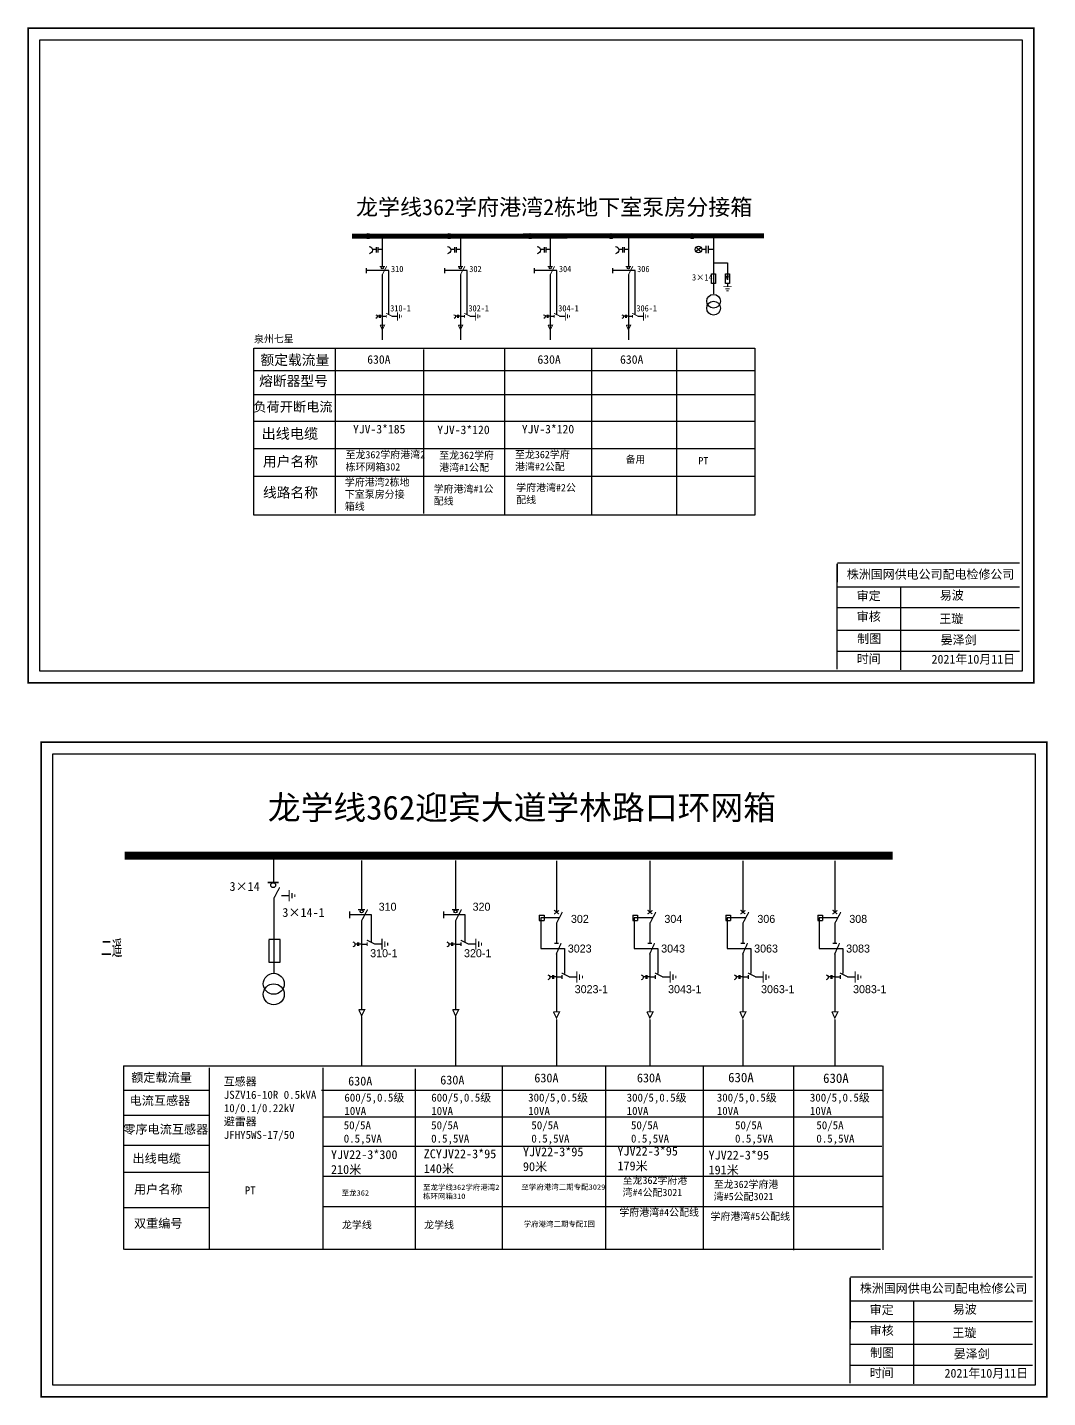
# Model space of a CAD drawing. Header units: millimetres. Extents: x 1283 to 1540, y 1613 to 1784.
# Drawn here: x 1413.1 to 1540.3, y 1613.5 to 1784.5 of the extents above; entities that cross this region are included whole.
import ezdxf

# ---------------------------------------------------------------- set-up
doc = ezdxf.new("R2010")
doc.units = ezdxf.units.MM
doc.linetypes.add('ACAD_ISO02W100', pattern=[15, 12, -3])
doc.linetypes.add('CENTER', pattern=[50.8, 31.75, -6.35, 6.35, -6.35])
for name, color, linetype in [('1', 7, 'Continuous'), ('2', 7, 'Continuous'), ('3', 7, 'Continuous')]:
    doc.layers.add(name, color=color, linetype=linetype)
doc.styles.add('_txtstyle_27.11_0_0', font='simsun.ttc', dxfattribs={"height": 27.106236})
doc.styles.add('_txtstyle_60.00_0_0', font='simsun.ttc', dxfattribs={"height": 60})
doc.styles.add('HZ', font='simkai_0.ttf')
doc.styles.add('hztxt_txtstyle_0.00_0_0', font='simkai.ttf')
doc.styles.add('hztxt_txtstyle_1.80_0_0', font='', dxfattribs={"height": 1.8, "bigfont": 'hztxt.shx'})
doc.styles.add('hztxt_txtstyle_2.70_0_0', font='simkai.ttf', dxfattribs={"height": 2.7})
doc.styles.add('STYLE1', font='txt.shx', dxfattribs={"height": 2.6})
doc.styles.add('字体', font='simkai_0.ttf', dxfattribs={"height": 2.5})
doc.styles.add('宋体', font='tssdeng.shx', dxfattribs={"width": 0.7, "height": 5, "bigfont": 'tssdchn.shx'})
doc.styles.add('道路名', font='simhei.ttf', dxfattribs={"width": 0.8})
doc.styles.get('hztxt_txtstyle_1.80_0_0').set_extended_font_data('hztxt')

# ---------------------------------------------------------------- blocks, each defined once
blk = doc.blocks.new('JD')
for points in [[(-2, 0.2), (-2, -0.2), (2, 0.2), (2, -0.2)], [(1, -1.2), (1, -0.8), (-1, -1.2), (-1, -0.8)], [(-0.5, -1.8), (-0.5, -2.2), (0.5, -1.8), (0.5, -2.2)]]:
    blk.add_trace(points)

msp = doc.modelspace()

# ---------------------------------------------------------------- linework, layer by layer
at = {"color": 0}
for p, q in [((1457.32, 1758.16), (1457.32, 1754.65)), ((1467.08, 1758.16), (1467.08, 1754.65)), ((1478.28, 1758.16), (1478.28, 1754.65)), ((1488.04, 1758.16), (1488.04, 1754.65)), ((1457.32, 1753.63), (1457.32, 1751.42)), ((1467.08, 1753.63), (1467.08, 1751.42)), ((1478.28, 1753.63), (1478.28, 1751.42)), ((1488.04, 1753.63), (1488.04, 1751.42)), ((1457.32, 1751.42), (1457.32, 1749.21)), ((1467.08, 1751.42), (1467.08, 1749.21)), ((1478.28, 1751.42), (1478.28, 1749.21)), ((1488.04, 1751.42), (1488.04, 1749.21)), ((1457.32, 1749.21), (1457.32, 1747.34)), ((1467.08, 1749.21), (1467.08, 1747.34)), ((1478.28, 1749.21), (1478.28, 1747.34)), ((1488.04, 1749.21), (1488.04, 1747.34)), ((1457.32, 1748.42), (1457.84, 1748.42)), ((1458.51, 1748.43), (1459.21, 1748.43)), ((1467.08, 1748.42), (1467.6, 1748.42)), ((1468.27, 1748.43), (1468.97, 1748.43)), ((1478.28, 1748.42), (1478.79, 1748.42)), ((1479.46, 1748.43), (1480.17, 1748.43)), ((1488.04, 1748.42), (1488.55, 1748.42)), ((1489.22, 1748.43), (1489.93, 1748.43)), ((1443.76, 1681.1, 0.01), (1443.76, 1677.81, 0.01)), ((1454.75, 1680.5, 0.01), (1454.75, 1674.39, 0.01)), ((1466.47, 1680.5, 0.01), (1466.47, 1674.39, 0.01)), ((1479.05, 1680.46, 0.01), (1479.05, 1674.05, 0.01)), ((1490.71, 1680.46, 0.01), (1490.71, 1674.05, 0.01)), ((1502.31, 1680.46, 0.01), (1502.31, 1674.05, 0.01)), ((1513.79, 1680.46, 0.01), (1513.79, 1674.05, 0.01)), ((1443.78, 1675.78, 0.01), (1443.78, 1666.45, 0.01)), ((1444.76, 1676.14, 0.01), (1445.7, 1676.14, 0.01)), ((1454.75, 1673.02, 0.01), (1454.75, 1661.92, 0.01)), ((1466.47, 1673.02, 0.01), (1466.47, 1661.92, 0.01)), ((1476.92, 1673.7, 0.01), (1476.92, 1673.03, 0.01)), ((1476.92, 1673.7, 0.01), (1477.52, 1673.7, 0.01)), ((1476.92, 1673.03, 0.01), (1477.52, 1673.03, 0.01)), ((1477.52, 1673.7, 0.01), (1477.52, 1673.03, 0.01)), ((1479.05, 1672.68, 0.01), (1479.05, 1670.21, 0.01)), ((1488.58, 1673.7, 0.01), (1488.58, 1673.03, 0.01)), ((1488.58, 1673.7, 0.01), (1489.18, 1673.7, 0.01)), ((1488.58, 1673.03, 0.01), (1489.18, 1673.03, 0.01)), ((1489.18, 1673.7, 0.01), (1489.18, 1673.03, 0.01)), ((1490.71, 1672.68, 0.01), (1490.71, 1670.21, 0.01)), ((1500.18, 1673.7, 0.01), (1500.18, 1673.03, 0.01)), ((1500.18, 1673.7, 0.01), (1500.78, 1673.7, 0.01)), ((1500.18, 1673.03, 0.01), (1500.78, 1673.03, 0.01)), ((1500.78, 1673.7, 0.01), (1500.78, 1673.03, 0.01)), ((1502.31, 1672.68, 0.01), (1502.31, 1670.21, 0.01)), ((1511.66, 1673.7, 0.01), (1511.66, 1673.03, 0.01)), ((1511.66, 1673.7, 0.01), (1512.26, 1673.7, 0.01)), ((1511.66, 1673.03, 0.01), (1512.26, 1673.03, 0.01)), ((1512.26, 1673.7, 0.01), (1512.26, 1673.03, 0.01)), ((1513.79, 1672.68, 0.01), (1513.79, 1670.21, 0.01)), ((1454.75, 1670.07, 0.01), (1455.44, 1670.07, 0.01)), ((1456.34, 1670.09, 0.01), (1457.28, 1670.09, 0.01)), ((1466.47, 1670.07, 0.01), (1467.16, 1670.07, 0.01)), ((1468.06, 1670.09, 0.01), (1469, 1670.09, 0.01)), ((1479.05, 1668.97, 0.01), (1479.05, 1661.66, 0.01)), ((1490.71, 1668.97, 0.01), (1490.71, 1661.66, 0.01)), ((1502.31, 1668.97, 0.01), (1502.31, 1661.66, 0.01)), ((1513.79, 1668.97, 0.01), (1513.79, 1661.66, 0.01)), ((1479.05, 1665.97, 0.01), (1479.75, 1665.97, 0.01)), ((1480.65, 1665.99, 0.01), (1481.59, 1665.99, 0.01)), ((1490.71, 1665.97, 0.01), (1491.4, 1665.97, 0.01)), ((1492.31, 1665.99, 0.01), (1493.25, 1665.99, 0.01)), ((1502.31, 1665.97, 0.01), (1503, 1665.97, 0.01)), ((1503.9, 1665.99, 0.01), (1504.84, 1665.99, 0.01)), ((1513.79, 1665.97, 0.01), (1514.48, 1665.97, 0.01)), ((1515.38, 1665.99, 0.01), (1516.32, 1665.99, 0.01)), ((1435.82, 1651.82, 0.01), (1425.12, 1651.82, 0.01)), ((1435.78, 1648.67, 0.01), (1425.08, 1648.67, 0.01)), ((1435.78, 1644.96, 0.01), (1425.08, 1644.96, 0.01)), ((1435.74, 1641.57, 0.01), (1425.04, 1641.57, 0.01)), ((1435.78, 1637.16, 0.01), (1425.08, 1637.16, 0.01))]:
    msp.add_line(p, q, dxfattribs=at)
at = {"color": 0, "linetype": 'CENTER'}
for p, q in [((1457.33, 1747.33), (1457.33, 1745.48)), ((1467.09, 1747.33), (1467.09, 1745.48)), ((1478.28, 1747.33), (1478.28, 1745.48)), ((1488.04, 1747.33), (1488.04, 1745.48)), ((1454.75, 1661.02, 0.01), (1454.75, 1654.89, 0.01)), ((1466.47, 1661.02, 0.01), (1466.47, 1654.89, 0.01)), ((1479.06, 1660.68, 0.01), (1479.06, 1654.92, 0.01)), ((1490.72, 1660.68, 0.01), (1490.72, 1654.92, 0.01)), ((1502.31, 1660.68, 0.01), (1502.31, 1654.92, 0.01)), ((1513.79, 1660.68, 0.01), (1513.79, 1654.92, 0.01))]:
    msp.add_line(p, q, dxfattribs=at)
at = {"linetype": 'Continuous'}
for p, q in [((1441.31, 1723.59), (1441.31, 1744.42)), ((1451.46, 1744.42), (1451.46, 1723.83)), ((1462.46, 1744.27), (1462.46, 1723.82)), ((1472.58, 1744.39), (1472.58, 1723.6)), ((1483.45, 1744.39), (1483.45, 1723.6)), ((1494.02, 1744.26), (1494.02, 1723.59)), ((1503.82, 1744.42), (1503.82, 1723.59)), ((1441.31, 1741.64), (1503.82, 1741.64)), ((1441.31, 1738.65), (1503.82, 1738.65)), ((1441.31, 1735.31), (1503.82, 1735.31)), ((1441.31, 1731.92), (1503.82, 1731.92)), ((1441.31, 1728.47), (1503.82, 1728.47)), ((1503.82, 1723.59), (1441.31, 1723.59))]:
    msp.add_line(p, q, dxfattribs=at)
at = {"color": 0, "linetype": 'Continuous'}
for p, q in [((1441.31, 1744.42), (1503.82, 1744.42)), ((1514.09, 1714.65, 0.01), (1536.84, 1714.65, 0.01)), ((1521.98, 1714.65, 0.01), (1521.98, 1704.31, 0.01)), ((1514.09, 1712.06, 0.01), (1536.84, 1712.06, 0.01)), ((1514.09, 1709.23, 0.01), (1536.84, 1709.23, 0.01)), ((1514.09, 1706.64, 0.01), (1536.84, 1706.64, 0.01)), ((1425.06, 1654.9, 0.01), (1519.72, 1654.9, 0.01)), ((1425.1, 1631.96, 0.01), (1425.1, 1654.9, 0.01)), ((1435.73, 1654.65, 0.01), (1435.73, 1631.96, 0.01)), ((1449.93, 1654.65, 0.01), (1449.93, 1631.96, 0.01)), ((1461.45, 1654.5, 0.01), (1461.45, 1631.98, 0.01)), ((1472.28, 1654.86, 0.01), (1472.28, 1631.96, 0.01)), ((1485.17, 1654.86, 0.01), (1485.17, 1631.96, 0.01)), ((1497.37, 1654.84, 0.01), (1497.37, 1631.95, 0.01)), ((1508.64, 1654.76, 0.01), (1508.64, 1631.87, 0.01)), ((1519.77, 1654.89, 0.01), (1519.77, 1631.94, 0.01)), ((1449.76, 1651.84, 0.01), (1519.75, 1651.84, 0.01)), ((1449.93, 1648.54, 0.01), (1519.77, 1648.54, 0.01)), ((1449.93, 1644.86, 0.01), (1519.66, 1644.86, 0.01)), ((1449.93, 1641.13, 0.01), (1519.85, 1641.13, 0.01)), ((1449.93, 1637.34, 0.01), (1519.75, 1637.34, 0.01)), ((1519.51, 1631.96, 0.01), (1425.17, 1631.96, 0.01)), ((1515.71, 1625.56, 0.01), (1538.46, 1625.56, 0.01)), ((1523.6, 1625.56, 0.01), (1523.6, 1615.22, 0.01)), ((1515.71, 1622.96, 0.01), (1538.46, 1622.96, 0.01)), ((1515.71, 1620.14, 0.01), (1538.46, 1620.14, 0.01)), ((1515.71, 1617.55, 0.01), (1538.46, 1617.55, 0.01))]:
    msp.add_line(p, q, dxfattribs=at)
at = {"color": 0, "linetype": 'ACAD_ISO02W100'}
for p, q in [((1477.11, 1673.35, 0.01), (1477.11, 1669.54, 0.01)), ((1479.35, 1673.35, 0.01), (1477.11, 1673.35, 0.01)), ((1488.77, 1673.35, 0.01), (1488.77, 1669.54, 0.01)), ((1491.01, 1673.35, 0.01), (1488.77, 1673.35, 0.01)), ((1500.37, 1673.35, 0.01), (1500.37, 1669.54, 0.01)), ((1502.61, 1673.35, 0.01), (1500.37, 1673.35, 0.01)), ((1511.85, 1673.35, 0.01), (1511.85, 1669.54, 0.01)), ((1514.09, 1673.35, 0.01), (1511.85, 1673.35, 0.01)), ((1477.11, 1669.54, 0.01), (1480.07, 1669.54, 0.01)), ((1480.07, 1669.54, 0.01), (1480.07, 1666.4, 0.01)), ((1488.77, 1669.54, 0.01), (1491.73, 1669.54, 0.01)), ((1491.73, 1669.54, 0.01), (1491.73, 1666.4, 0.01)), ((1500.37, 1669.54, 0.01), (1503.32, 1669.54, 0.01)), ((1503.32, 1669.54, 0.01), (1503.32, 1666.4, 0.01)), ((1511.85, 1669.54, 0.01), (1514.8, 1669.54, 0.01)), ((1514.8, 1669.54, 0.01), (1514.8, 1666.4, 0.01))]:
    msp.add_line(p, q, dxfattribs=at)
at = {"color": 0, "linetype": 'Continuous', "const_width": 0.182, "elevation": 0.01}
for points in [[(1413.14, 1784.37), (1538.63, 1784.37), (1538.63, 1702.67), (1413.14, 1702.67)], [(1414.77, 1695.28), (1540.25, 1695.28), (1540.25, 1613.58), (1414.77, 1613.58)]]:
    msp.add_lwpolyline(points, close=True, dxfattribs=at)
at = {"color": 0, "linetype": 'Continuous', "elevation": 0.01}
for points in [[(1414.62, 1782.9), (1537.15, 1782.9), (1537.15, 1704.15), (1414.62, 1704.15)], [(1416.24, 1693.8), (1538.77, 1693.8), (1538.77, 1615.05), (1416.24, 1615.05)]]:
    msp.add_lwpolyline(points, close=True, dxfattribs=at)
at = {"color": 0}
for points, format in [([(1453.54, 1758.43, 0.625, 0.625, 0), (1504.94, 1758.44, 0.625, 0.625, 0)], "xyseb"), ([(1455.7, 1757.13, -0.877934), (1455.72, 1756.22)], "xyb"), ([(1465.46, 1757.13, -0.877934), (1465.48, 1756.22)], "xyb"), ([(1476.66, 1757.13, -0.877934), (1476.67, 1756.22)], "xyb"), ([(1486.42, 1757.13, -0.877934), (1486.43, 1756.22)], "xyb"), ([(1456.99, 1754.63, 0.112, 0.112, 0), (1457.65, 1754.63, 0.112, 0.112, 0)], "xyseb"), ([(1457.32, 1753.6, 0.112, 0.112, 0), (1457.88, 1754.66, 0.112, 0.112, 0)], "xyseb"), ([(1466.76, 1754.63, 0.112, 0.112, 0), (1467.41, 1754.63, 0.112, 0.112, 0)], "xyseb"), ([(1467.08, 1753.6, 0.112, 0.112, 0), (1467.64, 1754.66, 0.112, 0.112, 0)], "xyseb"), ([(1477.95, 1754.63, 0.112, 0.112, 0), (1478.6, 1754.63, 0.112, 0.112, 0)], "xyseb"), ([(1478.28, 1753.6, 0.112, 0.112, 0), (1478.83, 1754.66, 0.112, 0.112, 0)], "xyseb"), ([(1487.71, 1754.63, 0.112, 0.112, 0), (1488.37, 1754.63, 0.112, 0.112, 0)], "xyseb"), ([(1488.04, 1753.6, 0.112, 0.112, 0), (1488.59, 1754.66, 0.112, 0.112, 0)], "xyseb"), ([(1456.51, 1748.61, -0.877934), (1456.52, 1748.16)], "xyb"), ([(1457.81, 1748.79, 0.112, 0.112, 0), (1458.56, 1748.42, 0.112, 0.112, 0)], "xyseb"), ([(1457.84, 1748.59, 0.112, 0.112, 0), (1457.84, 1748.25, 0.112, 0.112, 0)], "xyseb"), ([(1466.27, 1748.61, -0.877934), (1466.28, 1748.16)], "xyb"), ([(1467.57, 1748.79, 0.112, 0.112, 0), (1468.32, 1748.42, 0.112, 0.112, 0)], "xyseb"), ([(1467.6, 1748.59, 0.112, 0.112, 0), (1467.6, 1748.25, 0.112, 0.112, 0)], "xyseb"), ([(1477.46, 1748.61, -0.877934), (1477.47, 1748.16)], "xyb"), ([(1478.76, 1748.79, 0.112, 0.112, 0), (1479.51, 1748.42, 0.112, 0.112, 0)], "xyseb"), ([(1478.79, 1748.59, 0.112, 0.112, 0), (1478.79, 1748.25, 0.112, 0.112, 0)], "xyseb"), ([(1487.22, 1748.61, -0.877934), (1487.23, 1748.16)], "xyb"), ([(1488.52, 1748.79, 0.112, 0.112, 0), (1489.27, 1748.42, 0.112, 0.112, 0)], "xyseb"), ([(1488.55, 1748.59, 0.112, 0.112, 0), (1488.55, 1748.25, 0.112, 0.112, 0)], "xyseb"), ([(1457.05, 1747.31, 0.112, 0.112, 0), (1457.62, 1747.31, 0.112, 0.112, 0), (1457.33, 1746.73, 0.112, 0.112, 0), (1457.06, 1747.32, 0.112, 0.112, 0)], "xyseb"), ([(1466.81, 1747.31, 0.112, 0.112, 0), (1467.38, 1747.31, 0.112, 0.112, 0), (1467.09, 1746.73, 0.112, 0.112, 0), (1466.82, 1747.32, 0.112, 0.112, 0)], "xyseb"), ([(1478, 1747.31, 0.112, 0.112, 0), (1478.57, 1747.31, 0.112, 0.112, 0), (1478.28, 1746.73, 0.112, 0.112, 0), (1478.01, 1747.32, 0.112, 0.112, 0)], "xyseb"), ([(1487.76, 1747.31, 0.112, 0.112, 0), (1488.33, 1747.31, 0.112, 0.112, 0), (1488.04, 1746.73, 0.112, 0.112, 0), (1487.77, 1747.32, 0.112, 0.112, 0)], "xyseb")]:
    msp.add_lwpolyline(points, format=format, dxfattribs=at)
for points in [[(1456.57, 1756.75), (1456.1, 1756.75)], [(1456.57, 1757.06), (1456.57, 1756.38)], [(1456.78, 1757.06), (1456.78, 1756.38)], [(1457.32, 1756.75), (1456.78, 1756.75)], [(1466.34, 1756.75), (1465.86, 1756.75)], [(1466.34, 1757.06), (1466.34, 1756.38)], [(1466.54, 1757.06), (1466.54, 1756.38)], [(1467.08, 1756.75), (1466.54, 1756.75)], [(1477.53, 1756.75), (1477.06, 1756.75)], [(1477.53, 1757.06), (1477.53, 1756.38)], [(1477.74, 1757.06), (1477.74, 1756.38)], [(1478.28, 1756.75), (1477.74, 1756.75)], [(1487.29, 1756.75), (1486.82, 1756.75)], [(1487.29, 1757.06), (1487.29, 1756.38)], [(1487.5, 1757.06), (1487.5, 1756.38)], [(1488.04, 1756.75), (1487.5, 1756.75)], [(1455.33, 1754.43), (1455.33, 1753.81)], [(1465.09, 1754.43), (1465.09, 1753.81)], [(1476.28, 1754.43), (1476.28, 1753.81)], [(1486.04, 1754.43), (1486.04, 1753.81)], [(1456.95, 1748.42), (1456.71, 1748.42)], [(1456.95, 1748.58), (1456.95, 1748.24)], [(1457.05, 1748.58), (1457.05, 1748.24)], [(1457.32, 1748.42), (1457.05, 1748.42)], [(1466.71, 1748.42), (1466.47, 1748.42)], [(1466.71, 1748.58), (1466.71, 1748.24)], [(1466.81, 1748.58), (1466.81, 1748.24)], [(1467.08, 1748.42), (1466.81, 1748.42)], [(1477.9, 1748.42), (1477.66, 1748.42)], [(1477.9, 1748.58), (1477.9, 1748.24)], [(1478, 1748.58), (1478, 1748.24)], [(1478.27, 1748.42), (1478, 1748.42)], [(1487.66, 1748.42), (1487.42, 1748.42)], [(1487.66, 1748.58), (1487.66, 1748.24)], [(1487.76, 1748.58), (1487.76, 1748.24)], [(1488.03, 1748.42), (1487.76, 1748.42)]]:
    msp.add_lwpolyline(points, dxfattribs=at)
at = {"color": 0, "linetype": 'ACAD_ISO02W100'}
for points in [[(1458.15, 1748.58), (1458.15, 1754.12), (1455.33, 1754.12)], [(1467.91, 1748.58), (1467.91, 1754.12), (1465.09, 1754.12)], [(1479.11, 1748.58), (1479.11, 1754.12), (1476.28, 1754.12)], [(1488.87, 1748.58), (1488.87, 1754.12), (1486.04, 1754.12)]]:
    msp.add_lwpolyline(points, dxfattribs=at)
at = {"color": 0, "linetype": 'Continuous', "const_width": 0.182, "elevation": 0.01}
for points in [[(1514.08, 1717.55), (1514.07, 1704.35)], [(1515.71, 1628.45), (1515.69, 1615.26)]]:
    msp.add_lwpolyline(points, dxfattribs=at)
at = {"color": 0, "linetype": 'Continuous', "const_width": 0.182}
for points in [[(1514.09, 1717.63), (1536.84, 1717.63)], [(1515.71, 1628.53), (1538.46, 1628.53)]]:
    msp.add_lwpolyline(points, dxfattribs=at)
at = {"color": 0, "elevation": 0.01}
for points, const_width in [([(1425.17, 1681.1), (1521.02, 1681.1)], 0.998), ([(1443.01, 1677.76), (1444.41, 1677.76)], 0.238), ([(1443.78, 1675.74), (1444.53, 1677.16)], 0.15), ([(1454.31, 1674.37), (1455.19, 1674.37)], 0.15), ([(1454.75, 1672.98), (1455.5, 1674.4)], 0.15), ([(1466.02, 1674.37), (1466.91, 1674.37)], 0.15), ([(1466.47, 1672.98), (1467.21, 1674.4)], 0.15), ([(1478.77, 1673.82), (1479.38, 1674.28)], 0.15), ([(1478.77, 1674.32), (1479.36, 1673.83)], 0.15), ([(1479.05, 1672.65), (1479.8, 1674.07)], 0.15), ([(1490.43, 1673.82), (1491.04, 1674.28)], 0.15), ([(1490.43, 1674.32), (1491.02, 1673.83)], 0.15), ([(1490.71, 1672.65), (1491.46, 1674.07)], 0.15), ([(1502.02, 1673.82), (1502.63, 1674.28)], 0.15), ([(1502.03, 1674.32), (1502.62, 1673.83)], 0.15), ([(1502.31, 1672.65), (1503.06, 1674.07)], 0.15), ([(1513.51, 1674.32), (1514.09, 1673.83)], 0.15), ([(1513.5, 1673.82), (1514.11, 1674.28)], 0.15), ([(1513.79, 1672.65), (1514.54, 1674.07)], 0.15), ([(1455.4, 1670.57), (1456.4, 1670.07)], 0.15), ([(1467.12, 1670.57), (1468.12, 1670.07)], 0.15), ([(1455.44, 1670.3), (1455.44, 1669.84)], 0.15), ([(1467.16, 1670.3), (1467.16, 1669.84)], 0.15), ([(1478.79, 1670.17), (1479.34, 1670.17)], 0.15), ([(1479.02, 1668.79), (1479.65, 1670.2)], 0.15), ([(1490.44, 1670.17), (1491, 1670.17)], 0.15), ([(1490.68, 1668.79), (1491.31, 1670.2)], 0.15), ([(1502.04, 1670.17), (1502.6, 1670.17)], 0.15), ([(1502.28, 1668.79), (1502.91, 1670.2)], 0.15), ([(1513.52, 1670.17), (1514.07, 1670.17)], 0.15), ([(1513.76, 1668.79), (1514.39, 1670.2)], 0.15), ([(1479.71, 1666.47), (1480.71, 1665.97)], 0.15), ([(1479.75, 1666.2), (1479.75, 1665.74)], 0.15), ([(1491.36, 1666.47), (1492.36, 1665.97)], 0.15), ([(1491.4, 1666.2), (1491.4, 1665.74)], 0.15), ([(1502.96, 1666.47), (1503.96, 1665.97)], 0.15), ([(1503, 1666.2), (1503, 1665.74)], 0.15), ([(1514.44, 1666.47), (1515.44, 1665.97)], 0.15), ([(1514.48, 1666.2), (1514.48, 1665.74)], 0.15), ([(1454.38, 1661.9), (1455.14, 1661.9), (1454.75, 1661.13), (1454.39, 1661.91)], 0.15), ([(1466.1, 1661.9), (1466.86, 1661.9), (1466.47, 1661.13), (1466.11, 1661.91)], 0.15), ([(1478.69, 1661.62), (1479.45, 1661.62), (1479.06, 1660.85), (1478.69, 1661.63)], 0.15), ([(1490.34, 1661.62), (1491.11, 1661.62), (1490.72, 1660.85), (1490.35, 1661.63)], 0.15), ([(1501.94, 1661.62), (1502.7, 1661.62), (1502.31, 1660.85), (1501.95, 1661.63)], 0.15), ([(1513.42, 1661.62), (1514.18, 1661.62), (1513.79, 1660.85), (1513.43, 1661.63)], 0.15)]:
    msp.add_lwpolyline(points, dxfattribs=dict(at, const_width=const_width))
for points in [[(1453.24, 1674.14), (1453.24, 1673.31)], [(1464.96, 1674.14), (1464.96, 1673.31)], [(1443.19, 1670.61), (1443.19, 1667.81), (1444.57, 1667.81), (1444.57, 1670.64), (1443.19, 1670.64)], [(1454.24, 1670.08), (1453.93, 1670.08)], [(1454.24, 1670.29), (1454.24, 1669.84)], [(1454.38, 1670.29), (1454.38, 1669.84)], [(1454.75, 1670.08), (1454.38, 1670.08)], [(1465.96, 1670.08), (1465.65, 1670.08)], [(1465.96, 1670.29), (1465.96, 1669.84)], [(1466.1, 1670.29), (1466.1, 1669.84)], [(1466.46, 1670.08), (1466.1, 1670.08)], [(1478.55, 1665.98), (1478.23, 1665.98)], [(1478.55, 1666.19), (1478.55, 1665.73)], [(1478.69, 1666.19), (1478.69, 1665.73)], [(1479.05, 1665.98), (1478.69, 1665.98)], [(1490.21, 1665.98), (1489.89, 1665.98)], [(1490.21, 1666.19), (1490.21, 1665.73)], [(1490.35, 1666.19), (1490.35, 1665.73)], [(1490.71, 1665.98), (1490.35, 1665.98)], [(1501.81, 1665.98), (1501.49, 1665.98)], [(1501.81, 1666.19), (1501.81, 1665.73)], [(1501.95, 1666.19), (1501.95, 1665.73)], [(1502.31, 1665.98), (1501.95, 1665.98)], [(1513.28, 1665.98), (1512.97, 1665.98)], [(1513.28, 1666.19), (1513.28, 1665.73)], [(1513.42, 1666.19), (1513.42, 1665.73)], [(1513.79, 1665.98), (1513.42, 1665.98)]]:
    msp.add_lwpolyline(points, dxfattribs=at)
at = {"color": 0, "linetype": 'ACAD_ISO02W100', "elevation": 0.01}
for points in [[(1455.98, 1670.31), (1455.98, 1673.72), (1453.24, 1673.72)], [(1467.69, 1670.31), (1467.69, 1673.72), (1464.96, 1673.72)]]:
    msp.add_lwpolyline(points, dxfattribs=at)
at = {"color": 0, "elevation": 0.01}
for points in [[(1453.66, 1670.34, -0.877934), (1453.67, 1669.73)], [(1465.38, 1670.34, -0.877934), (1465.39, 1669.73)], [(1477.97, 1666.24, -0.877934), (1477.98, 1665.63)], [(1489.62, 1666.24, -0.877934), (1489.64, 1665.63)], [(1501.22, 1666.24, -0.877934), (1501.23, 1665.63)], [(1512.7, 1666.24, -0.877934), (1512.71, 1665.63)]]:
    msp.add_lwpolyline(points, format="xyb", dxfattribs=at)
at = {"color": 0}
for centre, radius in [((1455.58, 1758.43), 0.311), ((1465.69, 1758.43), 0.311), ((1475.79, 1758.43), 0.311), ((1485.89, 1758.43), 0.311), ((1496, 1758.43), 0.311), ((1457.32, 1754.47), 0.143), ((1467.08, 1754.47), 0.143), ((1478.28, 1754.47), 0.143), ((1488.04, 1754.47), 0.143), ((1443.71, 1677.43, 0.01), 0.305), ((1454.75, 1674.15, 0.01), 0.192), ((1466.47, 1674.15, 0.01), 0.192)]:
    msp.add_circle(centre, radius, dxfattribs=at)
for points in [[(1499.88, 1752.16), (1499.88, 1752.06), (1500.92, 1752.16), (1500.92, 1752.06)], [(1500.66, 1751.8), (1500.66, 1751.9), (1500.14, 1751.8), (1500.14, 1751.9)], [(1500.27, 1751.64), (1500.27, 1751.54), (1500.53, 1751.64), (1500.53, 1751.54)], [(1459.17, 1747.89), (1459.28, 1747.89), (1459.17, 1748.93), (1459.28, 1748.93)], [(1459.54, 1748.67), (1459.43, 1748.67), (1459.54, 1748.15), (1459.43, 1748.15)], [(1459.69, 1748.28), (1459.8, 1748.28), (1459.69, 1748.54), (1459.8, 1748.54)], [(1468.93, 1747.89), (1469.04, 1747.89), (1468.93, 1748.93), (1469.04, 1748.93)], [(1469.3, 1748.67), (1469.19, 1748.67), (1469.3, 1748.15), (1469.19, 1748.15)], [(1469.45, 1748.28), (1469.56, 1748.28), (1469.45, 1748.54), (1469.56, 1748.54)], [(1480.12, 1747.89), (1480.23, 1747.89), (1480.12, 1748.93), (1480.23, 1748.93)], [(1480.49, 1748.67), (1480.38, 1748.67), (1480.49, 1748.15), (1480.38, 1748.15)], [(1480.64, 1748.28), (1480.75, 1748.28), (1480.64, 1748.54), (1480.75, 1748.54)], [(1489.88, 1747.89), (1489.99, 1747.89), (1489.88, 1748.93), (1489.99, 1748.93)], [(1490.25, 1748.67), (1490.14, 1748.67), (1490.25, 1748.15), (1490.14, 1748.15)], [(1490.4, 1748.28), (1490.51, 1748.28), (1490.4, 1748.54), (1490.51, 1748.54)]]:
    msp.add_trace(points, dxfattribs=at)
at = {"layer": '1', "color": 0}
for p, q in [((1498.67, 1758.44), (1498.67, 1751.2)), ((1497.14, 1756.98), (1496.44, 1756.51)), ((1497.09, 1756.45), (1496.51, 1757.06)), ((1497.68, 1756.75), (1497.22, 1756.75)), ((1497.68, 1757.21), (1497.68, 1756.29)), ((1497.98, 1757.21), (1497.98, 1756.29)), ((1498.67, 1756.75), (1497.98, 1756.75)), ((1498.67, 1755.07), (1500.41, 1755.07)), ((1500.41, 1755.07), (1500.41, 1752.95)), ((1500.41, 1752.95), (1500.29, 1753.46)), ((1500.41, 1752.95), (1500.52, 1753.46)), ((1500.4, 1752.52), (1500.4, 1752.16))]:
    msp.add_line(p, q, dxfattribs=at)
for centre, radius in [((1496.79, 1756.75), 0.423), ((1498.67, 1750.29), 0.854), ((1498.67, 1749.43), 0.854)]:
    msp.add_circle(centre, radius, dxfattribs=at)
at = {"layer": '2', "color": 0}
for points in [[(1498.41, 1753.72), (1498.92, 1753.72), (1498.92, 1752.52), (1498.41, 1752.52)], [(1500.15, 1753.72), (1500.66, 1753.72), (1500.66, 1752.52), (1500.15, 1752.52)]]:
    msp.add_lwpolyline(points, close=True, dxfattribs=at)
for centre in [(1443.79, 1665.12, 0.01), (1443.79, 1663.81, 0.01)]:
    msp.add_circle(centre, 1.31, dxfattribs=at)

# ---------------------------------------------------------------- block references
at = {"color": 0, "xscale": 0.3494655254594932, "yscale": 0.3494655254594932, "zscale": 0.3494655254595134, "rotation": 90}
for p in [(1445.72, 1676.12, 0.01), (1457.3, 1670.07, 0.01), (1469.01, 1670.07, 0.01), (1481.6, 1665.96, 0.01), (1493.26, 1665.96, 0.01), (1504.86, 1665.96, 0.01), (1516.33, 1665.96, 0.01)]:
    msp.add_blockref('JD', p, dxfattribs=at)

# ---------------------------------------------------------------- texts
at = {"color": 0, "linetype": 'Continuous', "style": '道路名', "width": 0.8}
for s, p in [('310', (1458.42, 1753.93)), ('302', (1468.18, 1753.93)), ('304', (1479.37, 1753.93)), ('306', (1489.13, 1753.93)), ('3×14', (1495.98, 1752.88)), ('310-1', (1458.32, 1749.02)), ('302-1', (1468.08, 1749.02)), ('304-1', (1479.28, 1749.02)), ('306-1', (1489.04, 1749.02))]:
    msp.add_text(s, height=0.787, dxfattribs=at).set_placement(p)
at = {"color": 0, "linetype": 'Continuous', "style": 'hztxt_txtstyle_2.70_0_0'}
for s, p in [('3×14', (1438.27, 1676.72, 0.01)), ('3×14-1', (1444.86, 1673.47, 0.01))]:
    msp.add_text(s, height=1.109, dxfattribs=at).set_placement(p)
at = {"color": 0, "style": 'hztxt_txtstyle_1.80_0_0'}
for s, p in [('310', (1456.88, 1674.24, 0.01)), ('320', (1468.6, 1674.24, 0.01)), ('302', (1480.87, 1672.72, 0.01)), ('304', (1492.53, 1672.72, 0.01)), ('306', (1504.13, 1672.72, 0.01)), ('308', (1515.6, 1672.72, 0.01)), ('310-1', (1455.82, 1668.44, 0.01)), ('320-1', (1467.53, 1668.44, 0.01)), ('3023', (1480.48, 1669.02, 0.01)), ('3043', (1492.13, 1669.02, 0.01)), ('3063', (1503.73, 1669.02, 0.01)), ('3083', (1515.21, 1669.02, 0.01)), ('3023-1', (1481.34, 1663.95, 0.01)), ('3043-1', (1492.99, 1663.95, 0.01)), ('3063-1', (1504.59, 1663.95, 0.01)), ('3083-1', (1516.07, 1663.95, 0.01))]:
    msp.add_text(s, height=0.998, dxfattribs=at).set_placement(p)
at = {"color": 7, "insert": (1454.05, 1763.05), "char_height": 2.0147, "width": 321.7141, "attachment_point": 1, "style": '_txtstyle_60.00_0_0'}
msp.add_mtext('{\\fSimSun|b0|i0|c134|p54;龙学线362学府港湾2栋地下室泵房分接箱}', dxfattribs=at)
at = {"linetype": 'Continuous', "attachment_point": 1}
for s, insert, char_height, width, style in [('{\\fSimSun|b0|i0|c134|p6;泉州七星}', (1441.32, 1746.05), 0.9102, 9.8711, 'STYLE1'), ('{\\fSimSun|b0|i0|c134|p2;额定载流量}', (1442.13, 1743.6), 1.2592, 9.6955, 'HZ'), ('{\\f@KaiTi_GB2312|b0|i0|c134|p49;630A}', (1455.45, 1743.56), 1.0676, 8.5843, 'STYLE1'), ('{\\f@KaiTi_GB2312|b0|i0|c134|p49;630A}', (1476.69, 1743.56), 1.0676, 8.5843, 'STYLE1'), ('{\\f@KaiTi_GB2312|b0|i0|c134|p49;630A}', (1487, 1743.56), 1.0676, 8.5843, 'STYLE1'), ('{\\fSimSun|b0|i0|c134|p2;熔断器型号}', (1441.96, 1740.98), 1.2592, 10.0561, 'HZ'), ('{\\fSimSun|b0|i0|c134|p2;\\H0.96x;负荷开断电流}', (1441.24, 1737.73), 1.2592, 11.514, 'HZ'), ('{\\fSimSun|b0|i0|c134|p2;出线电缆}', (1442.27, 1734.42), 1.2939, 8.8209, 'HZ'), ('{\\fSimSun|b0|i0|c134|p2;YJV-3*185}', (1453.68, 1734.87), 1.0676, 8.5843, 'STYLE1'), ('{\\fSimSun|b0|i0|c134|p2;YJV-3*120}', (1464.19, 1734.78), 1.0676, 8.5843, 'STYLE1'), ('{\\fSimSun|b0|i0|c134|p2;YJV-3*120}', (1474.74, 1734.87), 1.0676, 8.5843, 'STYLE1'), ('{\\fSimSun|b0|i0|c134|p2;用户名称}', (1442.44, 1730.93), 1.2592, 8.5843, 'HZ'), ('{\\fSimSun|b0|i0|c134|p2;至龙362学府港湾2栋环网箱302}', (1452.75, 1731.6), 0.9102, 10.7377, '_txtstyle_27.11_0_0'), ('{\\fSimSun|b0|i0|c134|p2;至龙362学府港湾#1公配}', (1464.44, 1731.53), 0.9102, 7.7836, 'STYLE1'), ('{\\fSimSun|b0|i0|c134|p2;至龙362学府港湾#2公配}', (1473.89, 1731.62), 0.9102, 7.7836, 'STYLE1'), ('{\\fSimSun|b0|i0|c134|p54;备用}', (1487.71, 1731.01), 0.8917, 8.5365, 'STYLE1'), ('{\\fSimSun|b0|i0|c134|p54;PT}', (1496.78, 1730.84), 0.8917, 8.5365, 'STYLE1'), ('{\\fSimSun|b0|i0|c134|p2;线路名称}', (1442.44, 1727.06), 1.2592, 8.5843, 'HZ'), ('{\\fSimSun|b0|i0|c134|p2;学府港湾2栋地下室泵房分接箱线}', (1452.66, 1728.18), 0.9102, 8.6048, '_txtstyle_27.11_0_0'), ('{\\fSimSun|b0|i0|c134|p2;学府港湾#1公配线}', (1463.75, 1727.34), 0.9102, 8.6048, 'STYLE1'), ('{\\fSimSun|b0|i0|c134|p2;学府港湾#2公配线}', (1474.04, 1727.49), 0.9102, 8.6048, '_txtstyle_27.11_0_0'), ('{\\fSimSun|b0|i0|c134|p2;至龙362学府港湾#4公配3021}', (1487.32, 1641.06), 0.9102, 9.1039, 'STYLE1'), ('{\\fSimSun|b0|i0|c134|p2;至龙362学府港湾#5公配3021}', (1498.69, 1640.55), 0.9102, 9.1039, 'STYLE1'), ('{\\fSimSun|b0|i0|c134|p2;学府港湾#4公配线}', (1486.91, 1637.06), 0.9102, 10.0667, 'STYLE1'), ('{\\fSimSun|b0|i0|c134|p2;学府港湾#5公配线}', (1498.28, 1636.56), 0.9102, 10.0667, 'STYLE1'), ('{\\fSimSun|b0|i0|c134|p6;龙学线}', (1452.3, 1635.5), 0.9102, 9.8711, 'STYLE1'), ('{\\fSimSun|b0|i0|c134|p6;龙学线}', (1462.55, 1635.5), 0.9102, 9.8711, 'STYLE1')]:
    msp.add_mtext(s, dxfattribs=dict(at, insert=insert, char_height=char_height, width=width, style=style))
at = {"color": 7, "linetype": 'Continuous', "true_color": 0xffffff, "attachment_point": 1}
for s, insert, char_height, width, style in [('株洲国网供电公司配电检修公司', (1515.29, 1716.76), 1.0944, 29.9201, '字体'), ('易波', (1526.9, 1714.15, 0.01), 1.094, 8.5588, '字体'), ('王璇', (1526.84, 1711.21, 0.01), 1.094, 8.5588, '字体'), ('2021年10月11日', (1525.86, 1706.17, 0.01), 1.0944, 16.0081, '字体'), ('{\\fSimSun|b0|i0|c134|p54;\\C7;龙学线362迎宾大道学林路口环网箱}', (1443.04, 1688.61, 0.01), 3, 90.5642, '字体'), ('{\\fSimSun|b0|i0|c134|p2;YJV22-3*95\\P179米}', (1486.67, 1644.8, 0.01), 1.1094, 17.8852, 'hztxt_txtstyle_2.70_0_0'), ('{\\fSimSun|b0|i0|c134|p2;YJV22-3*300\\P210米}', (1450.93, 1644.36, 0.01), 1.1094, 17.8852, 'hztxt_txtstyle_2.70_0_0'), ('{\\fSimSun|b0|i0|c134|p2;ZCYJV22-3*95\\P140米}', (1462.5, 1644.46, 0.01), 1.1094, 17.8852, 'hztxt_txtstyle_2.70_0_0'), ('{\\fSimSun|b0|i0|c134|p2;YJV22-3*95\\P90米}', (1474.88, 1644.71, 0.01), 1.1094, 17.8852, 'hztxt_txtstyle_2.70_0_0'), ('{\\fSimSun|b0|i0|c134|p2;YJV22-3*95\\P191米}', (1498.04, 1644.3, 0.01), 1.1094, 17.8852, 'hztxt_txtstyle_2.70_0_0'), ('{\\fSimSun|b0|i0|c134|p2;至\\fSimSun|b0|i0|c134|p54;\\C7;龙学线362学府港湾2栋环网箱310}', (1462.41, 1640.06, 0.01), 0.6656, 10.0352, 'hztxt_txtstyle_2.70_0_0'), ('{\\fSimSun|b0|i0|c134|p2;至学府港湾二期专配3029}', (1474.69, 1640.09, 0.01), 0.6656, 10.0352, 'hztxt_txtstyle_2.70_0_0'), ('{\\fSimSun|b0|i0|c134|p2;至龙362}', (1452.26, 1639.35, 0.01), 0.6656, 10.0352, 'hztxt_txtstyle_2.70_0_0'), ('{\\fSimSun|b0|i0|c134|p2;学府港湾二期专配I回}', (1474.96, 1635.48, 0.01), 0.6656, 10.0352, 'hztxt_txtstyle_2.70_0_0'), ('株洲国网供电公司配电检修公司', (1516.92, 1627.66), 1.0944, 29.9201, '字体'), ('易波', (1528.52, 1625.05, 0.01), 1.094, 8.5588, '字体'), ('王璇', (1528.46, 1622.12, 0.01), 1.094, 8.5588, '字体'), ('2021年10月11日', (1527.48, 1617.07, 0.01), 1.0944, 16.0081, '字体')]:
    msp.add_mtext(s, dxfattribs=dict(at, insert=insert, char_height=char_height, width=width, style=style))
at = {"color": 0, "linetype": 'Continuous', "attachment_point": 1}
for s, insert, char_height, width, style in [('\\f\uffbfﾬￌﾣﾤ_GB2312|b0|i0|c134|p49;审定', (1516.53, 1714.08, 0.01), 1.0944, 8.5588, '字体'), ('\\f\uffbfﾬￌﾣﾤ_GB2312|b0|i0|c134|p49;审核', (1516.53, 1711.5, 0.01), 1.0944, 8.5588, '字体'), ('\\f\uffbfﾬￌﾣﾤ_GB2312|b0|i0|c134|p49;制图', (1516.59, 1708.72, 0.01), 1.0944, 8.5588, '字体'), ('晏泽剑', (1527, 1708.58, 0.01), 1.094, 8.5588, '字体'), ('\\f\uffbfﾬￌﾣﾤ_GB2312|b0|i0|c134|p49;时间', (1516.53, 1706.21, 0.01), 1.0944, 8.5588, '字体'), ('{\\fSimSun|b0|i0|c134|p2;额定载流量}', (1426, 1653.99, 0.01), 1.1094, 17.8852, 'hztxt_txtstyle_2.70_0_0'), ('\\A1;{\\fSimSun|b0|i0|c134|p2;互感器\\PJSZV16-10R 0.5kVA\\P10/0.1/0.22kV\\P避雷器\\PJFHY5WS-17/50}', (1437.56, 1653.43, 0.01), 0.9985, 18.4113, 'hztxt_txtstyle_2.70_0_0'), ('{\\fSimSun|b0|i0|c134|p2;630A}', (1453.07, 1653.54, 0.01), 1.1094, 17.8852, 'hztxt_txtstyle_2.70_0_0'), ('{\\fSimSun|b0|i0|c134|p2;630A}', (1464.56, 1653.67, 0.01), 1.1094, 17.8852, 'hztxt_txtstyle_2.70_0_0'), ('{\\fSimSun|b0|i0|c134|p2;630A}', (1476.3, 1653.93, 0.01), 1.1094, 17.8852, 'hztxt_txtstyle_2.70_0_0'), ('{\\fSimSun|b0|i0|c134|p2;630A}', (1489.1, 1653.93, 0.01), 1.1094, 17.8852, 'hztxt_txtstyle_2.70_0_0'), ('{\\fSimSun|b0|i0|c134|p2;630A}', (1500.48, 1654.02, 0.01), 1.1757, 9.454, 'hztxt_txtstyle_0.00_0_0'), ('{\\fSimSun|b0|i0|c134|p2;630A}', (1512.33, 1653.93, 0.01), 1.1757, 9.454, 'hztxt_txtstyle_0.00_0_0'), ('{\\fSimSun|b0|i0|c134|p2;电流互感器}', (1425.81, 1651.11, 0.01), 1.1094, 17.8852, 'hztxt_txtstyle_2.70_0_0'), ('\\A1;{\\fSimSun|b0|i0|c134|p2;600/5,0.5级\\P10VA}', (1452.6, 1651.42, 0.01), 0.9985, 18.4113, 'hztxt_txtstyle_2.70_0_0'), ('\\A1;{\\fSimSun|b0|i0|c134|p2;600/5,0.5级\\P10VA}', (1463.44, 1651.42, 0.01), 0.9985, 18.4113, 'hztxt_txtstyle_2.70_0_0'), ('\\A1;{\\fSimSun|b0|i0|c134|p2;300/5,0.5级\\P10VA}', (1475.53, 1651.42, 0.01), 0.9985, 18.4113, 'hztxt_txtstyle_2.70_0_0'), ('\\A1;{\\fSimSun|b0|i0|c134|p2;300/5,0.5级\\P10VA}', (1487.82, 1651.42, 0.01), 0.9985, 18.4113, 'hztxt_txtstyle_2.70_0_0'), ('\\A1;{\\fSimSun|b0|i0|c134|p2;300/5,0.5级\\P10VA}', (1499.07, 1651.42, 0.01), 0.9985, 18.4113, 'hztxt_txtstyle_2.70_0_0'), ('\\A1;{\\fSimSun|b0|i0|c134|p2;300/5,0.5级\\P10VA}', (1510.68, 1651.42, 0.01), 0.9985, 18.4113, 'hztxt_txtstyle_2.70_0_0'), ('{\\fSimSun|b0|i0|c134|p2;零序电流互感器}', (1425.02, 1647.53, 0.01), 1.1094, 17.8852, 'hztxt_txtstyle_2.70_0_0'), ('{\\fSimSun|b0|i0|c134|p2;50/5A\\P0.5,5VA}', (1452.52, 1647.97, 0.01), 0.9985, 17.8852, 'hztxt_txtstyle_2.70_0_0'), ('{\\fSimSun|b0|i0|c134|p2;50/5A\\P0.5,5VA}', (1463.43, 1647.97, 0.01), 0.9985, 17.8852, 'hztxt_txtstyle_2.70_0_0'), ('{\\fSimSun|b0|i0|c134|p2;50/5A\\P0.5,5VA}', (1475.93, 1647.97, 0.01), 0.9985, 17.8852, 'hztxt_txtstyle_2.70_0_0'), ('{\\fSimSun|b0|i0|c134|p2;50/5A\\P0.5,5VA}', (1488.36, 1647.97, 0.01), 0.9985, 17.8852, 'hztxt_txtstyle_2.70_0_0'), ('{\\fSimSun|b0|i0|c134|p2;50/5A\\P0.5,5VA}', (1501.34, 1647.97, 0.01), 0.9985, 17.8852, 'hztxt_txtstyle_2.70_0_0'), ('{\\fSimSun|b0|i0|c134|p2;50/5A\\P0.5,5VA}', (1511.49, 1647.97, 0.01), 0.9985, 17.8852, 'hztxt_txtstyle_2.70_0_0'), ('{\\fSimSun|b0|i0|c134|p2;出线电缆}', (1426.16, 1643.89, 0.01), 1.1094, 17.8852, 'hztxt_txtstyle_2.70_0_0'), ('{\\fSimSun|b0|i0|c134|p2;用户名称}', (1426.35, 1640.04, 0.01), 1.1094, 17.8852, 'hztxt_txtstyle_2.70_0_0'), ('{\\fSimSun|b0|i0|c134|p2;PT}', (1440.17, 1639.84, 0.01), 1.0024, 7.7986, 'hztxt_txtstyle_0.00_0_0'), ('{\\fSimSun|b0|i0|c134|p2;双重编号}', (1426.35, 1635.78, 0.01), 1.1094, 17.8852, 'hztxt_txtstyle_2.70_0_0'), ('\\f\uffbfﾬￌﾣﾤ_GB2312|b0|i0|c134|p49;审定', (1518.15, 1624.99, 0.01), 1.0944, 8.5588, '字体'), ('\\f\uffbfﾬￌﾣﾤ_GB2312|b0|i0|c134|p49;审核', (1518.15, 1622.41, 0.01), 1.0944, 8.5588, '字体'), ('\\f\uffbfﾬￌﾣﾤ_GB2312|b0|i0|c134|p49;制图', (1518.21, 1619.63, 0.01), 1.0944, 8.5588, '字体'), ('晏泽剑', (1528.63, 1619.48, 0.01), 1.094, 8.5588, '字体'), ('\\f\uffbfﾬￌﾣﾤ_GB2312|b0|i0|c134|p49;时间', (1518.15, 1617.12, 0.01), 1.0944, 8.5588, '字体')]:
    msp.add_mtext(s, dxfattribs=dict(at, insert=insert, char_height=char_height, width=width, style=style))
at = {"layer": '3', "color": 0, "style": '宋体', "width": 0.65}
msp.add_text('二遥', height=2.143, dxfattribs=at).set_placement((1422.25, 1668.45, -0.01))

doc.saveas('drawing.dxf')
